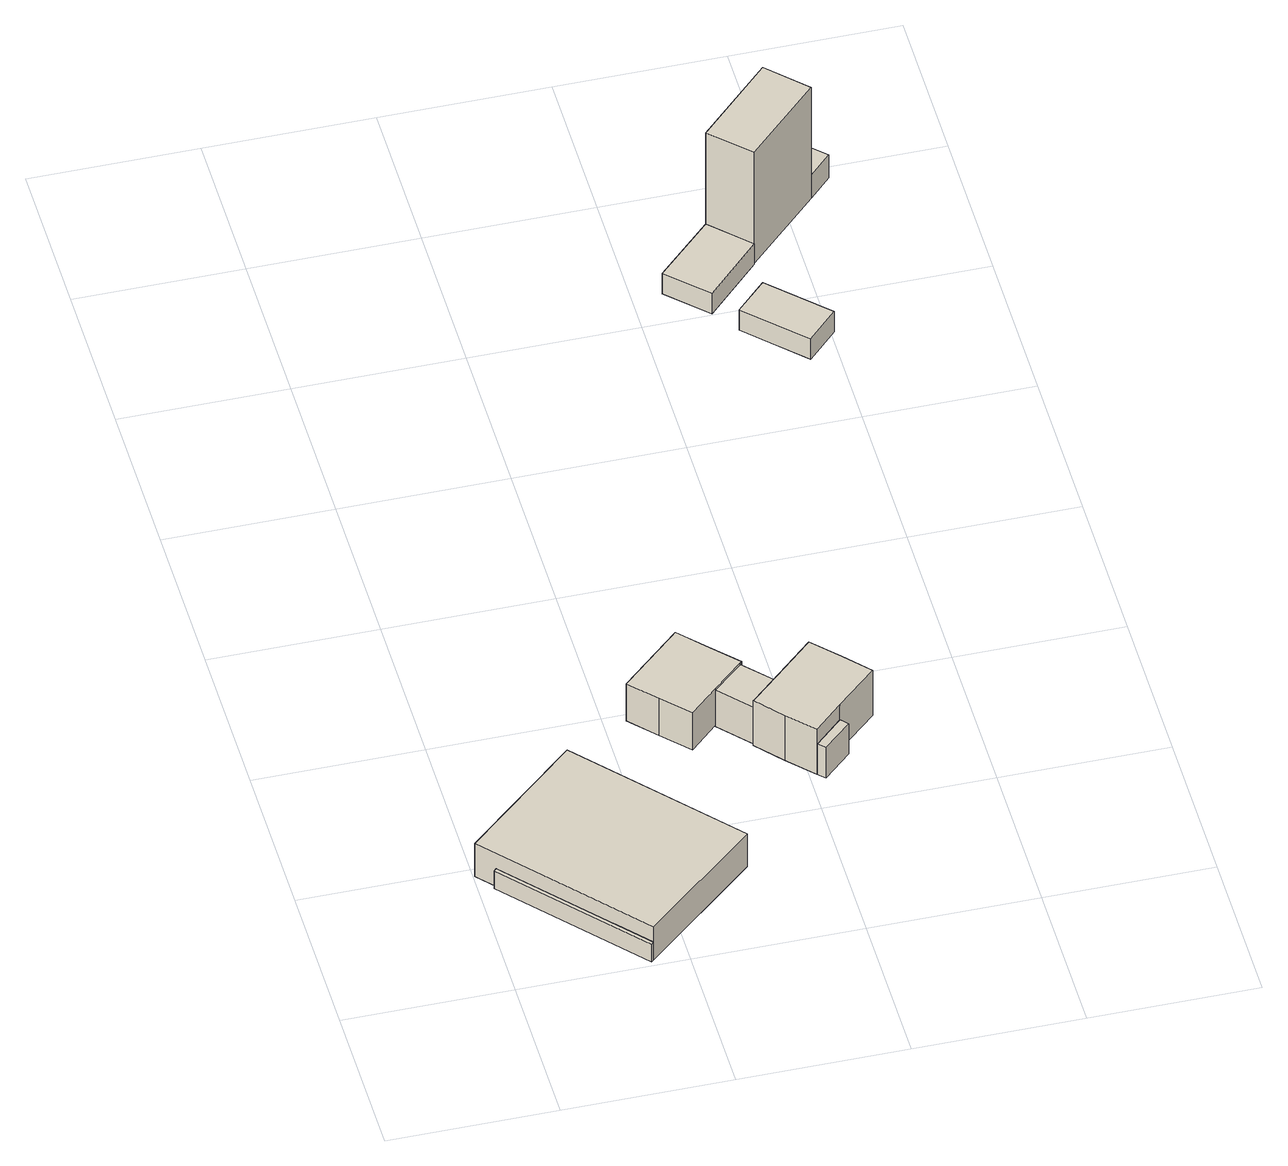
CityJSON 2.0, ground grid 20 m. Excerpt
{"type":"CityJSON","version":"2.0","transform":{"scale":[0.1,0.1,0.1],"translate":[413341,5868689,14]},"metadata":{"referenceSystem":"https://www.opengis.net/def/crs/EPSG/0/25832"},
"CityObjects":{
"building1":{"type":"Building","attributes":{"Gemeindeschluessel":"03454033","AbsoluteHoehe":"14.89","MittlereTraufHoehe":"17.65","Firsthoehe":"22.235","function":"31001_2000","roofType":"3100","measuredHeight":7.34},"address":[{"country":"Germany","locality":"Lorup"}],"children":["building1-1"],"geometry":[{"type":"MultiSurface","lod":"1","boundaries":[[[0,1,2,3]],[[4,5,6,7]],[[4,7,3,2]],[[1,5,8,9,10,2]],[[6,5,1,0]],[[7,6,0,3]],[[9,8,4,10]]]}]},
"building1-1":{"type":"BuildingPart","attributes":{"AbsoluteHoehe":"14.89","MittlereTraufHoehe":"17.65","Firsthoehe":"17.65","roofType":"1000","measuredHeight":2.76},"parents":["building1"],"geometry":[{"type":"MultiSurface","lod":"1","boundaries":[[[9,11,12,10]],[[13,14,8,4]],[[13,4,10,12]],[[14,13,12,11]],[[8,14,11,9]],[[4,8,9,10]]]}]},
"building2":{"type":"Building","attributes":{"Gemeindeschluessel":"03454033","AbsoluteHoehe":"14.966","MittlereTraufHoehe":"19.493","Firsthoehe":"22.924","function":"31001_2000","roofType":"3100","measuredHeight":7.96},"address":[{"country":"Germany","locality":"Lorup"}],"geometry":[{"type":"MultiSurface","lod":"1","boundaries":[[[15,16,17,18,19,20,21,22]],[[23,24,25,26,27,28,29,30]],[[23,30,22,21]],[[24,23,21,20]],[[25,24,20,19]],[[26,25,19,18]],[[27,26,18,17]],[[28,27,17,16]],[[29,28,16,15]],[[30,29,15,22]]]}]},
"building3":{"type":"Building","attributes":{"Gemeindeschluessel":"03454033","AbsoluteHoehe":"14.949","MittlereTraufHoehe":"20.397","Firsthoehe":"23.817","function":"31001_1000","roofType":"3100","measuredHeight":8.87},"address":[{"country":"Germany","locality":"Lorup","thoroughfareNumber":"18","thoroughfareName":"Gehlenberger Straße"}],"children":["building3-1","building3-2"],"geometry":[{"type":"MultiSurface","lod":"1","boundaries":[[[31,32,33,34,35,36,37,38,39]],[[40,41,42,43,44,45,46,47,48]],[[40,48,39,38]],[[41,40,38,37]],[[36,49,50,37]],[[43,42,36,35]],[[44,43,35,34]],[[45,44,34,33]],[[46,45,33,32]],[[31,51,52,32]],[[48,47,31,39]],[[49,42,41,50]],[[51,47,46,52]]]}]},
"building3-1":{"type":"BuildingPart","attributes":{"AbsoluteHoehe":"14.949","MittlereTraufHoehe":"19.542","Firsthoehe":"19.542","roofType":"1000","measuredHeight":4.59},"parents":["building3"],"geometry":[{"type":"MultiSurface","lod":"1","boundaries":[[[53,54,52,51]],[[46,55,56,47]],[[55,46,52,54]],[[56,55,54,53]],[[47,56,53,51]],[[46,47,51,52]]]}]},
"building3-2":{"type":"BuildingPart","attributes":{"AbsoluteHoehe":"14.949","MittlereTraufHoehe":"19.841","Firsthoehe":"21.337","roofType":"5000","measuredHeight":6.39},"parents":["building3"],"geometry":[{"type":"MultiSurface","lod":"1","boundaries":[[[49,57,58,59,50]],[[60,61,62,42,41]],[[60,41,50,59]],[[61,60,59,58]],[[62,61,58,57]],[[42,62,57,49]],[[41,42,49,50]]]}]},
"building4":{"type":"Building","attributes":{"Gemeindeschluessel":"03454033","AbsoluteHoehe":"14.99","MittlereTraufHoehe":"18.11","Firsthoehe":"18.11","function":"31001_2000","roofType":"1000","measuredHeight":3.12},"address":[{"country":"Germany","locality":"Lorup"}],"geometry":[{"type":"MultiSurface","lod":"1","boundaries":[[[63,64,65,66]],[[67,68,69,70]],[[67,70,66,65]],[[68,67,65,64]],[[69,68,64,63]],[[70,69,63,66]]]}]},
"building5":{"type":"Building","attributes":{"Gemeindeschluessel":"03454033","AbsoluteHoehe":"15.171","MittlereTraufHoehe":"18.281","Firsthoehe":"18.281","function":"31001_2000","roofType":"1000","measuredHeight":3.11},"address":[{"country":"Germany","locality":"Lorup"}],"geometry":[{"type":"MultiSurface","lod":"1","boundaries":[[[71,72,73,74]],[[75,76,77,78]],[[75,78,74,73]],[[76,75,73,72]],[[77,76,72,71]],[[78,77,71,74]]]}]},
"building6":{"type":"Building","attributes":{"Gemeindeschluessel":"03454033","AbsoluteHoehe":"15.078","MittlereTraufHoehe":"31.126","Firsthoehe":"32.585","function":"31001_2000","roofType":"5000","measuredHeight":17.51},"address":[{"country":"Germany","locality":"Lorup"}],"geometry":[{"type":"MultiSurface","lod":"1","boundaries":[[[79,80,81,82]],[[83,84,85,86]],[[83,86,82,81]],[[84,83,81,80]],[[85,84,80,79]],[[86,85,79,82]]]}]},
"building7":{"type":"Building","attributes":{"Gemeindeschluessel":"03454033","BezugspunktDach":"4000","AbsoluteHoehe":"15.149","MittlereTraufHoehe":"18.649","Firsthoehe":"18.649","function":"31001_2000","measuredHeight":3.5},"address":[{"country":"Germany","locality":"Lorup"}],"geometry":[{"type":"MultiSurface","lod":"1","boundaries":[[[87,88,89,90]],[[91,92,86,85]],[[91,85,90,89]],[[92,91,89,88]],[[86,92,88,87]],[[85,86,87,90]]]}]}
},
"vertices":[
[138,309,59],[2,188,59],[160,9,59],[297,129,59],[160,9,9],[2,188,9],[138,309,9],[297,129,9],[21,167,9],[21,167,36],[160,9,36],
[18,164,36],[157,6,36],[157,6,9],[18,164,9],
[356,390,66],[358,392,66],[328,424,66],[299,456,66],[226,389,66],[255,357,66],[285,325,66],[319,357,66],[285,325,10],[255,357,10],[226,389,10],[299,456,10],[328,424,10],[358,392,10],[356,390,10],[319,357,10],
[409,254,77],[443,286,77],[492,331,77],[464,362,77],[435,393,77],[391,352,77],[354,318,77],[352,317,77],[380,285,77],[352,317,9],[354,318,9],[391,352,9],[435,393,9],[464,362,9],[492,331,9],[443,286,9],[409,254,9],[380,285,9],[391,352,64],[354,318,64],[409,254,55],[443,286,55],
[417,246,55],[451,277,55],[451,277,9],[417,246,9],
[356,390,64],[337,373,64],[319,357,64],[319,357,9],[337,373,9],[356,390,9],
[435,1046,41],[480,1001,41],[545,1067,41],[501,1111,41],[545,1067,10],[480,1001,10],[435,1046,10],[501,1111,10],
[502,966,43],[567,901,43],[603,937,43],[538,1002,43],[603,937,12],[567,901,12],[502,966,12],[538,1002,12],
[588,1198,179],[501,1111,179],[545,1067,179],[632,1153,179],[545,1067,11],[501,1111,11],[588,1198,11],[632,1153,11],
[632,1153,46],[659,1180,46],[615,1224,46],[588,1198,46],[615,1224,11],[659,1180,11]
]}
